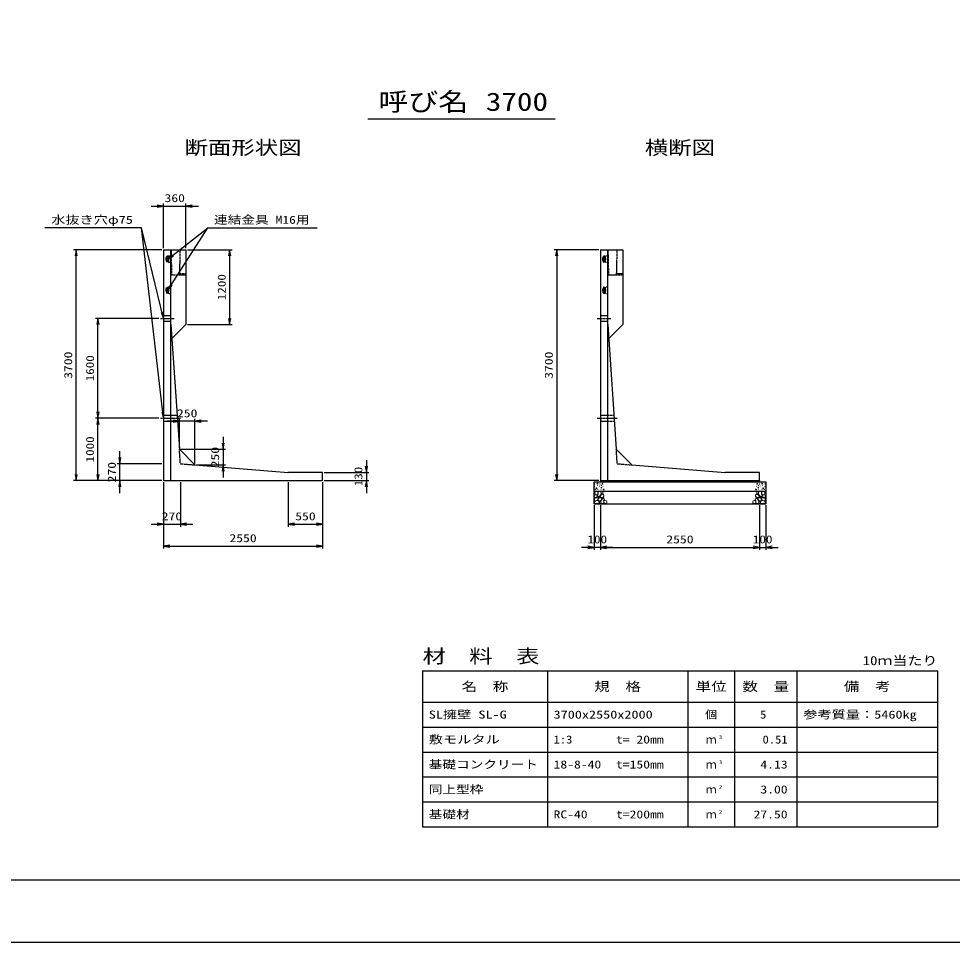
# Model space of a CAD drawing. Units: millimetres at full size. Extents: x 0 to 42050, y 0 to 29700.
# Drawn here: x 18154 to 33114, y 0 to 14803 of the extents above; entities that cross this region are included whole.
import ezdxf
from ezdxf.enums import TextEntityAlignment as Align

# ---------------------------------------------------------------- set-up
doc = ezdxf.new("R2010")
doc.units = ezdxf.units.MM
doc.linetypes.add('CHAIN', pattern=[18.5, 12, -1.5, 3.5, -1.5])
doc.linetypes.add('DASHED_SPACED', pattern=[12, 6, -6])
for name, color, linetype, lineweight in [('D-BMK', 2, 'CHAIN', 25), ('D-DCR-HCHn', 4, 'Continuous', 9), ('D-MTR-FRAM', 7, 'Continuous', 25), ('D-MTR-LINE', 7, 'Continuous', 25), ('D-STR-DIM', 7, 'Continuous', 25), ('D-STR-STRn', 1, 'Continuous', 25), ('D-STR-TXT', 7, 'Continuous', 25), ('D-TTL', 2, 'Continuous', 25), ('D-TTL-TXT', 7, 'Continuous', 25)]:
    doc.layers.add(name, color=color, linetype=linetype, lineweight=lineweight)
doc.layers.add('D-MTR', color=7, linetype='Continuous')
doc.layers.add('D-MTR-TXT', color=7, linetype='Continuous')
doc.styles.add('ＭＳ ゴシック', font='')
doc.styles.get('ＭＳ ゴシック').set_extended_font_data('MS Gothic')

# ---------------------------------------------------------------- blocks, each defined once
blk = doc.blocks.new('open_arrow')
at = {"color": 0, "linetype": 'Continuous', "lineweight": -2}
blk.add_lwpolyline([(7.5, 1.25), (0, 0), (7.5, -1.25)], dxfattribs=at)
blk = doc.blocks.new('30KN')
at = {"color": 1, "linetype": 'DASHED_SPACED', "lineweight": 25}
for p, q in [((-85, 19.095), (-85, -19.095)), ((-58, 31.14), (-76.155, 29.028)), ((-68, 47.5), (-68, 45.66)), ((-65.5, 41.33), (-60.5, 38.443)), ((-54, 46), (-62.257, 46)), ((-40.306, 45.707), (-41.691, 35.314)), ((0, 53), (-37.704, 48.287)), ((0, -53), (0, 53)), ((-76.155, -29.028), (-58, -31.14)), ((-68, -47.5), (-68, -45.66)), ((-65.5, -41.33), (-60.5, -38.443)), ((-54, -46), (-62.257, -46)), ((-41.691, -35.314), (-40.306, -45.707)), ((-37.704, -48.287), (0, -53))]:
    blk.add_line(p, q, dxfattribs=at)
at = {"color": 1, "linetype": 'Continuous', "lineweight": 25}
for p, q in [((-58, 42), (-58, 21.448)), ((-46, 46), (-54, 46)), ((-42, 42), (-42, 21.448)), ((-58, -42), (-58, -21.448)), ((-46, -46), (-54, -46)), ((-42, -42), (-42, -21.448))]:
    blk.add_line(p, q, dxfattribs=at)
blk.add_circle((-50, 0), 13, dxfattribs=at)
at = {"color": 1, "linetype": 'DASHED_SPACED', "lineweight": 25}
for centre, radius, start, end in [((-75, 19.095), 10, 96.63251, 180), ((-66.5, 47.5), 1.5, 19.47123, 180), ((-63, 45.66), 5, 180, 240), ((-62.257, 49), 3, 199.47122, 270), ((-63, 34.113), 5, 0, 60), ((-37.332, 45.31), 3, 97.12502, 172.40536), ((-75, -19.095), 10, 180, 263.36749), ((-63, -45.66), 5, 120, 180), ((-66.5, -47.5), 1.5, 180, 340.57225), ((-62.257, -49), 3, 90, 160.55052), ((-63, -34.113), 5, 300, 0), ((-37.332, -45.31), 3, 187.59464, 262.87498)]:
    blk.add_arc(centre, radius, start, end, dxfattribs=at)
at = {"color": 1, "linetype": 'Continuous', "lineweight": 25}
for centre, radius, start, end in [((-50, 0), 18, 129.95842, 230.0969), ((-68, 21.448), 10, 310.0894, 0), ((-54, 42), 4, 90, 180), ((-46, 42), 4, 0, 90), ((-44.665, 35.71), 3, 332.67182, 352.40536), ((-32, 21.448), 10, 180, 229.9948), ((-50, 0), 18, 310.0052, 50.12245), ((-68, -21.448), 10, 0, 49.9948), ((-54, -42), 4, 180, 270), ((-46, -42), 4, 270, 0), ((-32, -21.448), 10, 130.0052, 180), ((-44.665, -35.71), 3, 7.59464, 27.32818)]:
    blk.add_arc(centre, radius, start, end, dxfattribs=at)

msp = doc.modelspace()

# ---------------------------------------------------------------- linework, layer by layer
at = {"layer": 'D-BMK'}
for p, q in [((20425, 10000), (20645, 10000)), ((27425, 10000), (27645, 10000)), ((20425, 8400), (20745.897, 8400)), ((27425, 8400), (27745.897, 8400))]:
    msp.add_line(p, q, dxfattribs=at)
at = {"layer": 'D-BMK', "linetype": 'DASHED_SPACED'}
for p, q in [((20745, 7670), (20729.46, 7901.026)), ((27745, 7670), (27729.46, 7901.026)), ((20745, 7670), (20979.46, 7651.026)), ((27745, 7670), (27979.46, 7651.026))]:
    msp.add_line(p, q, dxfattribs=at)
at = {"layer": 'D-DCR-HCHn'}
for points in [[(27426.198, 7221.594), (27405.395, 7226.217), (27386.904, 7216.971), (27384.592, 7196.168), (27389.215, 7179.988), (27412.33, 7173.053), (27428.51, 7173.053), (27435.444, 7184.611), (27435.444, 7210.037)], [(27444.69, 7223.906), (27437.756, 7203.102), (27440.067, 7179.988), (27423.887, 7154.562), (27444.69, 7143.005), (27467.805, 7154.562), (27481.673, 7173.053), (27486.296, 7203.102), (27481.673, 7219.283), (27467.805, 7226.217)], [(27483.985, 7168.431), (27472.427, 7140.693), (27481.673, 7129.136), (27509.411, 7129.136), (27520.968, 7133.759), (27532.525, 7149.939), (27532.525, 7163.808), (27520.968, 7182.299), (27507.099, 7184.611)], [(27488.608, 7219.283), (27488.608, 7191.545), (27500.165, 7184.611), (27511.722, 7191.545), (27514.034, 7207.725), (27511.722, 7221.594), (27495.542, 7226.217)], [(30011.015, 7168.431), (30022.573, 7140.693), (30013.327, 7129.136), (29985.589, 7129.136), (29974.032, 7133.759), (29962.475, 7149.939), (29962.475, 7163.808), (29974.032, 7182.299), (29987.901, 7184.611)], [(30006.392, 7219.283), (30006.392, 7191.545), (29994.835, 7184.611), (29983.278, 7191.545), (29980.966, 7207.725), (29983.278, 7221.594), (29999.458, 7226.217)], [(30050.31, 7223.906), (30057.244, 7203.102), (30054.933, 7179.988), (30071.113, 7154.562), (30050.31, 7143.005), (30027.195, 7154.562), (30013.327, 7173.053), (30008.704, 7203.102), (30013.327, 7219.283), (30027.195, 7226.217)], [(30068.802, 7221.594), (30089.605, 7226.217), (30108.096, 7216.971), (30110.408, 7196.168), (30105.785, 7179.988), (30082.67, 7173.053), (30066.49, 7173.053), (30059.556, 7184.611), (30059.556, 7210.037)], [(27382.281, 7163.808), (27375.346, 7143.005), (27384.592, 7129.136), (27407.707, 7126.824), (27423.488, 7133.599), (27416.952, 7149.939), (27421.575, 7159.185), (27412.33, 7168.431), (27398.461, 7173.053)], [(27426.155, 7087.009), (27443.277, 7112.692), (27441.137, 7119.112), (27417.594, 7125.533), (27396.192, 7123.393), (27381.21, 7110.551), (27379.07, 7095.57), (27381.21, 7080.588), (27398.332, 7076.308)], [(27434.716, 7033.503), (27449.698, 7039.924), (27453.978, 7061.326), (27445.417, 7076.308), (27430.435, 7080.588), (27411.173, 7078.448), (27389.771, 7069.887), (27379.07, 7057.045), (27379.07, 7042.064), (27385.49, 7033.503), (27411.173, 7035.643)], [(27449.313, 7143.005), (27437.756, 7133.759), (27442.379, 7126.824), (27458.559, 7126.824), (27465.493, 7129.136), (27470.116, 7138.382), (27463.182, 7145.316)], [(27486.082, 7087.009), (27496.783, 7112.692), (27488.222, 7123.393), (27462.539, 7123.393), (27451.838, 7119.112), (27441.137, 7104.131), (27441.137, 7091.289), (27451.838, 7074.167), (27464.679, 7072.027)], [(27481.801, 7039.924), (27481.801, 7065.606), (27471.1, 7072.027), (27460.399, 7065.606), (27458.259, 7050.625), (27460.399, 7037.783), (27475.381, 7033.503)], [(27522.466, 7035.643), (27528.886, 7054.905), (27526.746, 7076.308), (27541.728, 7099.85), (27522.466, 7110.551), (27501.063, 7099.85), (27488.222, 7082.728), (27483.941, 7054.905), (27488.222, 7039.924), (27501.063, 7033.503)], [(27518.185, 7110.551), (27528.886, 7119.112), (27524.606, 7125.533), (27509.624, 7125.533), (27503.204, 7123.393), (27498.923, 7114.832), (27505.344, 7108.411)], [(27539.588, 7037.783), (27558.85, 7033.503), (27575.972, 7042.064), (27578.112, 7061.326), (27573.831, 7076.308), (27552.429, 7082.728), (27537.447, 7082.728), (27531.027, 7072.027), (27531.027, 7048.484)], [(29955.412, 7037.783), (29936.15, 7033.503), (29919.028, 7042.064), (29916.888, 7061.326), (29921.169, 7076.308), (29942.571, 7082.728), (29957.553, 7082.728), (29963.973, 7072.027), (29963.973, 7048.484)], [(29972.534, 7035.643), (29966.114, 7054.905), (29968.254, 7076.308), (29953.272, 7099.85), (29972.534, 7110.551), (29993.937, 7099.85), (30006.778, 7082.728), (30011.059, 7054.905), (30006.778, 7039.924), (29993.937, 7033.503)], [(29976.815, 7110.551), (29966.114, 7119.112), (29970.394, 7125.533), (29985.376, 7125.533), (29991.796, 7123.393), (29996.077, 7114.832), (29989.656, 7108.411)], [(30008.918, 7087.009), (29998.217, 7112.692), (30006.778, 7123.393), (30032.461, 7123.393), (30043.162, 7119.112), (30053.863, 7104.131), (30053.863, 7091.289), (30043.162, 7074.167), (30030.321, 7072.027)], [(30013.199, 7039.924), (30013.199, 7065.606), (30023.9, 7072.027), (30034.601, 7065.606), (30036.741, 7050.625), (30034.601, 7037.783), (30019.619, 7033.503)], [(30045.687, 7143.005), (30057.244, 7133.759), (30052.621, 7126.824), (30036.441, 7126.824), (30029.507, 7129.136), (30024.884, 7138.382), (30031.818, 7145.316)], [(30060.284, 7033.503), (30045.302, 7039.924), (30041.022, 7061.326), (30049.583, 7076.308), (30064.565, 7080.588), (30083.827, 7078.448), (30105.229, 7069.887), (30115.93, 7057.045), (30115.93, 7042.064), (30109.51, 7033.503), (30083.827, 7035.643)], [(30068.845, 7087.009), (30051.723, 7112.692), (30053.863, 7119.112), (30077.406, 7125.533), (30098.808, 7123.393), (30113.79, 7110.551), (30115.93, 7095.57), (30113.79, 7080.588), (30096.668, 7076.308)], [(30112.719, 7163.808), (30119.654, 7143.005), (30110.408, 7129.136), (30087.293, 7126.824), (30071.512, 7133.599), (30078.048, 7149.939), (30073.425, 7159.185), (30082.67, 7168.431), (30096.539, 7173.053)]]:
    msp.add_lwpolyline(points, close=True, dxfattribs=at)
for centre, radius in [((27383.582, 7346.944), 2.4), ((27430.172, 7350.324), 6), ((27470.523, 7345.012), 2.4), ((27510.179, 7347.136), 6), ((29985.821, 7347.136), 6), ((30025.477, 7345.012), 2.4), ((30065.828, 7350.324), 6), ((30112.418, 7346.944), 2.4), ((27384.495, 7304.135), 2.4), ((27393.007, 7260.914), 2.4), ((27412.576, 7276.202), 6), ((27424.833, 7321.609), 2.4), ((27433.5, 7257.658), 2.4), ((27450.12, 7283.919), 2.4), ((27461.285, 7311.178), 2.4), ((27485.738, 7257.256), 2.4), ((27491.171, 7287.275), 6), ((27489.11, 7323.485), 2.4), ((27516.323, 7305.152), 2.4), ((27527.724, 7257.776), 6), ((29968.276, 7257.776), 6), ((29979.677, 7305.152), 2.4), ((30004.829, 7287.275), 6), ((30006.89, 7323.485), 2.4), ((30010.262, 7257.256), 2.4), ((30034.715, 7311.178), 2.4), ((30045.88, 7283.919), 2.4), ((30062.5, 7257.658), 2.4), ((30071.167, 7321.609), 2.4), ((30083.424, 7276.202), 6), ((30102.993, 7260.914), 2.4), ((30111.505, 7304.135), 2.4)]:
    msp.add_circle(centre, radius, dxfattribs=at)
at = {"layer": 'D-MTR-FRAM'}
for p, q in [((24625, 4350), (32875, 4350)), ((24625, 4350), (24625, 1850)), ((32875, 4350), (32875, 1850)), ((24625, 1850), (32875, 1850))]:
    msp.add_line(p, q, dxfattribs=at)
at = {"layer": 'D-MTR-LINE'}
for p, q in [((26625, 4350), (26625, 1850)), ((28875, 4350), (28875, 1850)), ((29625, 4350), (29625, 1850)), ((30625, 4350), (30625, 1850)), ((24625, 3850), (32875, 3850)), ((24625, 3450), (32875, 3450)), ((24625, 3050), (32875, 3050)), ((24625, 2650), (32875, 2650)), ((24625, 2250), (32875, 2250))]:
    msp.add_line(p, q, dxfattribs=at)
at = {"layer": 'D-STR-DIM'}
for p, q in [((20475, 11125), (20475, 11840)), ((20835, 11125), (20835, 11840)), ((20275, 11800), (21035, 11800)), ((20450, 11100), (19035, 11100)), ((19075, 7400), (19075, 11100)), ((20860, 11100), (21575, 11100)), ((21535, 11100), (21535, 9900)), ((27450, 11100), (26735, 11100)), ((26775, 11100), (26775, 7400)), ((20400, 10000), (19385, 10000)), ((19425, 8400), (19425, 10000)), ((20860, 9900), (21575, 9900)), ((20400, 8400), (19385, 8400)), ((20400, 8400), (19385, 8400)), ((19425, 7400), (19425, 8400)), ((20729.46, 7926.026), (20729.46, 8391.026)), ((20979.46, 7676.026), (20979.46, 8391.026)), ((21179.46, 8351.026), (20529.46, 8351.026)), ((21429.46, 8101.026), (21429.46, 7451.026)), ((19775, 7200), (19775, 7870)), ((20754.46, 7901.026), (21469.46, 7901.026)), ((20450, 7670), (19735, 7670)), ((21004.46, 7651.026), (21469.46, 7651.026)), ((23725, 7730), (23725, 7200)), ((23050, 7530), (23765, 7530)), ((20450, 7400), (19035, 7400)), ((20450, 7400), (19385, 7400)), ((20450, 7400), (19735, 7400)), ((20475, 7375), (20475, 6660)), ((20475, 7375), (20475, 6310)), ((20745, 7375), (20745, 6660)), ((22475, 7375), (22475, 6660)), ((23025, 7375), (23025, 6660)), ((23025, 7375), (23025, 6310)), ((23050, 7400), (23765, 7400)), ((27450, 7400), (26735, 7400)), ((27375, 7005), (27375, 6290)), ((27475, 7005), (27475, 6290)), ((27475, 7005), (27475, 6290)), ((30025, 7005), (30025, 6290)), ((30025, 7005), (30025, 6290)), ((30125, 7005), (30125, 6290)), ((20275, 6700), (20945, 6700)), ((22475, 6700), (23025, 6700)), ((20475, 6350), (23025, 6350)), ((27675, 6330), (27175, 6330)), ((27475, 6330), (30025, 6330)), ((29825, 6330), (30325, 6330))]:
    msp.add_line(p, q, dxfattribs=at)
at = {"layer": 'D-STR-STRn'}
for p, q in [((20475, 11100), (20475, 7400)), ((20475, 11100), (20835, 11100)), ((20595, 7400), (20595, 11100)), ((20835, 11100), (20835, 9900)), ((27475, 11100), (27475, 7400)), ((27475, 11100), (27835, 11100)), ((27595, 7400), (27595, 11100)), ((27835, 11100), (27835, 9900)), ((20595, 9900), (20729.46, 7901.026)), ((20835, 9900), (20610.126, 9675.126)), ((27595, 9900), (27729.46, 7901.026)), ((27835, 9900), (27610.126, 9675.126)), ((20979.46, 7651.026), (20729.46, 7901.026)), ((27979.46, 7651.026), (27729.46, 7901.026)), ((20979.46, 7651.026), (22475, 7530)), ((27979.46, 7651.026), (29475, 7530)), ((23025, 7530), (22475, 7530)), ((23025, 7400), (23025, 7530)), ((30025, 7530), (29475, 7530)), ((30025, 7400), (30025, 7530)), ((20475, 7400), (23025, 7400)), ((27375, 7030), (27375, 7380)), ((27375, 7380), (30125, 7380)), ((27475, 7400), (29691, 7400)), ((27475, 7400), (27475, 7380)), ((27475, 7400), (29975, 7400)), ((27475, 7400), (29975, 7400)), ((27475, 7400), (30025, 7400)), ((30025, 7400), (30025, 7380)), ((30125, 7380), (30125, 7030)), ((27375, 7230), (30125, 7230)), ((27375, 7030), (30125, 7030))]:
    msp.add_line(p, q, dxfattribs=at)
at = {"layer": 'D-STR-STRn', "linetype": 'DASHED_SPACED'}
for p, q in [((20595, 11100), (20605, 10700)), ((20735, 10700), (20745, 11100)), ((27595, 11100), (27605, 10700)), ((27735, 10700), (27745, 11100)), ((20605, 10700), (20735, 10700)), ((20735, 10700), (20835, 10700)), ((20735.5, 10720), (20835, 10720)), ((27605, 10700), (27735, 10700)), ((27735, 10700), (27835, 10700)), ((27735.5, 10720), (27835, 10720)), ((20475, 10046.875), (20595, 10046.875)), ((27475, 10046.875), (27595, 10046.875)), ((20475, 9953.125), (20595, 9953.125)), ((27475, 9953.125), (27595, 9953.125)), ((20475, 8446.875), (20692.744, 8446.875)), ((27475, 8446.875), (27692.744, 8446.875)), ((20475, 8353.125), (20699.05, 8353.125)), ((27475, 8353.125), (27699.05, 8353.125))]:
    msp.add_line(p, q, dxfattribs=at)
at = {"layer": 'D-STR-TXT'}
for p, q in [((20125, 11450), (18575, 11450)), ((20475, 10000), (20125, 11450)), ((20475, 8400), (20125, 11450)), ((20545, 10450), (21185, 11450)), ((20545, 10950), (21185, 11450)), ((21185, 11450), (22935, 11450))]:
    msp.add_line(p, q, dxfattribs=at)
at = {"layer": 'D-TTL'}
for points in [[(0, 0), (42050, 0), (42050, 29700), (0, 29700)], [(1000, 1000), (41050, 1000), (41050, 28700), (1000, 28700)]]:
    msp.add_lwpolyline(points, close=True, dxfattribs=at)
at = {"layer": 'D-TTL-TXT'}
msp.add_line((23750, 13200), (26750, 13200), dxfattribs=at)

# ---------------------------------------------------------------- block references
at = {"layer": 'D-STR-DIM', "xscale": 13.3, "yscale": 13.3}
for p, rotation in [((20475, 11800), 180), ((19075, 11100), 270), ((21535, 11100), 270), ((26775, 11100), 270), ((19425, 10000), 270), ((21535, 9900), 90), ((19425, 8400), 90), ((19425, 8400), 270), ((20729.46, 8351.026), 180), ((21429.46, 7901.026), 90), ((19775, 7670), 90), ((21429.46, 7651.026), 270), ((23725, 7530), 90), ((19075, 7400), 90), ((19425, 7400), 90), ((26775, 7400), 90), ((19775, 7400), 270), ((23725, 7400), 270), ((20475, 6700), 180), ((23025, 6700), 180), ((23025, 6350), 180), ((27375, 6330), 180), ((30025, 6330), 180), ((30025, 6330), 180)]:
    msp.add_blockref('open_arrow', p, dxfattribs=dict(at, rotation=rotation))
for p in [(20835, 11800), (20979.46, 8351.026), (20745, 6700), (22475, 6700), (20475, 6350), (27475, 6330), (27475, 6330), (30125, 6330)]:
    msp.add_blockref('open_arrow', p, dxfattribs=at)
at = {"layer": 'D-STR-STRn'}
for p in [(20595, 10950), (27595, 10950), (20595, 10450), (27595, 10450)]:
    msp.add_blockref('30KN', p, dxfattribs=at)
at = {"layer": 'D-STR-TXT', "xscale": 13.3, "yscale": 13.3}
for p, rotation in [((20545, 10950), 38), ((20545, 10450), 57.4), ((20475, 10000), 103.6), ((20475, 8400), 96.5)]:
    msp.add_blockref('open_arrow', p, dxfattribs=dict(at, rotation=rotation))

# ---------------------------------------------------------------- texts
at = {"layer": 'D-MTR', "style": 'ＭＳ ゴシック', "width": 1.25}
msp.add_text('材\u3000料\u3000表', height=219.9, dxfattribs=at).set_placement((24625, 4410), align=Align.BOTTOM_LEFT)
at = {"layer": 'D-MTR', "style": 'ＭＳ ゴシック', "width": 1.2}
msp.add_text('10ｍ当たり', height=146.6, dxfattribs=at).set_placement((32875, 4398.333), align=Align.BOTTOM_RIGHT)
at = {"layer": 'D-MTR-TXT', "style": 'ＭＳ ゴシック'}
for s, height, width, p in [('名\u3000称', 146.6, 1.25, (25625, 4100)), ('規\u3000格', 146.6, 1.25, (27750, 4100)), ('単位', 146.6, 1.25, (29250, 4100)), ('数\u3000量', 146.6, 1.25, (30125, 4100)), ('備\u3000考', 146.6, 1.25, (31750, 4100)), ('個', 128.3, 1.1, (29250, 3650))]:
    msp.add_text(s, height=height, dxfattribs=dict(at, width=width)).set_placement(p, align=Align.MIDDLE_CENTER)
for s, width, p in [('SL擁壁 SL-G', 1.3, (24725, 3650)), ('3700x2550x2000', 1.3, (26725, 3650)), ('参考質量：5460kg', 1.3, (30725, 3650)), ('敷モルタル', 1.3, (24725, 3250)), ('1:3', 1.15, (26725, 3250)), ('t= 20mm', 1.25, (27725, 3250)), ('基礎コンクリート', 1.25, (24725, 2850)), ('18-8-40', 1.25, (26725, 2850)), ('t=150mm', 1.25, (27725, 2850)), ('同上型枠', 1.25, (24725, 2450)), ('基礎材', 1.25, (24725, 2050)), ('RC-40', 1.25, (26725, 2050)), ('t=200mm', 1.25, (27725, 2050))]:
    msp.add_text(s, height=128.3, dxfattribs=dict(at, width=width)).set_placement(p, align=Align.MIDDLE_LEFT)
for s, width, p in [('5', 1.15, (30133.883, 3650)), ('0.51', 1.15, (30475, 3250)), ('4.13', 1.25, (30475, 2850)), ('3.00', 1.25, (30475, 2450)), ('27.50', 1.25, (30475, 2050))]:
    msp.add_text(s, height=128.3, dxfattribs=dict(at, width=width)).set_placement(p, align=Align.MIDDLE_RIGHT)
at = {"layer": 'D-MTR-TXT', "style": 'ＭＳ ゴシック', "width": 1.15}
for s, p in [('3', (29375, 3238.333)), ('3', (29375, 2838.333)), ('2', (29375, 2438.333)), ('2', (29375, 2038.333))]:
    msp.add_text(s, height=64.15, dxfattribs=at).set_placement(p, align=Align.BOTTOM_LEFT)
at = {"layer": 'D-MTR-TXT', "style": 'ＭＳ ゴシック'}
for p in [(29250, 3250), (29250, 2850), (29250, 2450), (29250, 2050)]:
    msp.add_text('ｍ', height=128.3, dxfattribs=at).set_placement(p, align=Align.MIDDLE_CENTER)
at = {"layer": 'D-STR-DIM', "style": 'ＭＳ ゴシック'}
for s, width, p in [('360', 1.25, (20655, 11927.5)), ('250', 1.25, (20854.46, 8478.526)), ('270', 1.25, (20610, 6827.5)), ('550', 1.25, (22750, 6827.5)), ('2550', 1.25, (21750, 6477.5)), ('100', 1.2, (27425, 6457.5)), ('2550', 1.25, (28750, 6457.5)), ('100', 1.2, (30075, 6457.5))]:
    msp.add_text(s, height=128.3, dxfattribs=dict(at, width=width)).set_placement(p, align=Align.MIDDLE_CENTER)
for s, width, p in [('1200', 1.2, (21407.5, 10500)), ('3700', 1.25, (18947.5, 9250)), ('3700', 1.25, (26647.5, 9250)), ('1600', 1.2, (19297.5, 9200)), ('1000', 1.2, (19297.5, 7900)), ('250', 1.25, (21301.96, 7776.026)), ('270', 1.25, (19647.5, 7535)), ('130', 1.2, (23597.5, 7465))]:
    msp.add_text(s, height=128.3, rotation=90, dxfattribs=dict(at, width=width)).set_placement(p, align=Align.MIDDLE_CENTER)
at = {"layer": 'D-STR-TXT', "style": 'ＭＳ ゴシック'}
for s, width, p in [('水抜き穴φ75', 1.3, (18675, 11476.667)), ('連結金具 M16用', 1.25, (21285, 11476.667))]:
    msp.add_text(s, height=128.3, dxfattribs=dict(at, width=width)).set_placement(p, align=Align.BOTTOM_LEFT)
at = {"layer": 'D-TTL-TXT', "style": 'ＭＳ ゴシック'}
for s, height, width, p in [('呼び名', 293.3, 1.2, (24637.5, 13237.5)), ('3700', 293.3, 1.25, (26137.5, 13237.5)), ('断面形状図', 219.9, 1.25, (21750, 12560)), ('横断図', 219.9, 1.25, (28750, 12560))]:
    msp.add_text(s, height=height, dxfattribs=dict(at, width=width)).set_placement(p, align=Align.BOTTOM_CENTER)

doc.saveas('drawing.dxf')
